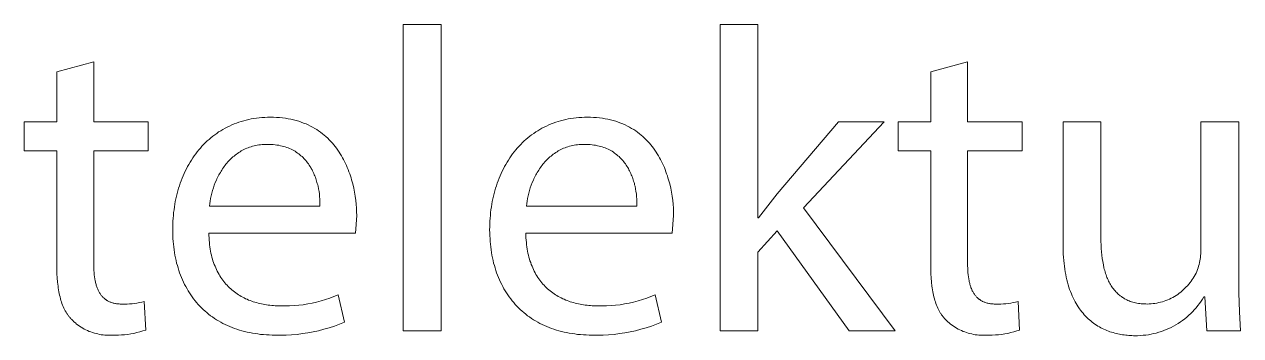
# Model space of a CAD drawing. Header units: millimetres. Extents: x -987 to 2591, y -102 to 2398.
# Drawn here: x 2172 to 2273.1, y -42.3 to -16.4 of the extents above; entities that cross this region are included whole.
import ezdxf

# ---------------------------------------------------------------- set-up
doc = ezdxf.new("R2010")
doc.units = ezdxf.units.MM
doc.header["$MEASUREMENT"] = 0
doc.layers.add('Domyślny', color=7, linetype='Continuous', true_color=0x000000)

msp = doc.modelspace()

# ---------------------------------------------------------------- linework, layer by layer
at = {"layer": 'Domyślny', "color": 18, "lineweight": 15, "true_color": 0x000000}
for p, q in [((2203.48, -16.42), (2206.64, -16.42)), ((2203.48, -41.86), (2203.48, -16.42)), ((2206.64, -16.42), (2206.64, -41.86)), ((2229.82, -41.86), (2229.82, -16.42)), ((2229.82, -16.42), (2232.94, -16.42)), ((2232.94, -16.42), (2232.94, -32.48)), ((2174.68, -20.37), (2177.76, -19.54)), ((2177.76, -19.54), (2177.76, -24.52)), ((2247.31, -20.37), (2250.38, -19.54)), ((2250.38, -19.54), (2250.38, -24.52)), ((2174.68, -24.52), (2174.68, -20.37)), ((2247.31, -24.52), (2247.31, -20.37)), ((2190.85, -24.27), (2191.07, -24.24)), ((2191.07, -24.24), (2191.29, -24.2)), ((2191.29, -24.2), (2191.51, -24.18)), ((2191.51, -24.18), (2191.74, -24.16)), ((2191.74, -24.16), (2191.97, -24.14)), ((2191.97, -24.14), (2192.2, -24.13)), ((2192.2, -24.13), (2192.44, -24.13)), ((2192.44, -24.13), (2192.7, -24.13)), ((2192.7, -24.13), (2192.96, -24.14)), ((2192.96, -24.14), (2193.21, -24.16)), ((2193.21, -24.16), (2193.45, -24.19)), ((2193.45, -24.19), (2193.69, -24.22)), ((2193.69, -24.22), (2193.92, -24.26)), ((2193.92, -24.26), (2194.15, -24.3)), ((2217.19, -24.27), (2217.41, -24.24)), ((2217.41, -24.24), (2217.63, -24.2)), ((2217.63, -24.2), (2217.85, -24.18)), ((2217.85, -24.18), (2218.08, -24.16)), ((2218.08, -24.16), (2218.31, -24.14)), ((2218.31, -24.14), (2218.54, -24.13)), ((2218.54, -24.13), (2218.78, -24.13)), ((2218.78, -24.13), (2219.04, -24.13)), ((2219.04, -24.13), (2219.3, -24.14)), ((2219.3, -24.14), (2219.55, -24.16)), ((2219.55, -24.16), (2219.79, -24.19)), ((2219.79, -24.19), (2220.03, -24.22)), ((2220.03, -24.22), (2220.26, -24.26)), ((2220.26, -24.26), (2220.49, -24.3)), ((2171.99, -26.92), (2171.99, -24.52)), ((2171.99, -24.52), (2174.68, -24.52)), ((2177.76, -24.52), (2182.27, -24.52)), ((2182.27, -24.52), (2182.27, -26.92)), ((2188.14, -25.35), (2188.32, -25.25)), ((2188.32, -25.25), (2188.49, -25.14)), ((2188.49, -25.14), (2188.67, -25.04)), ((2188.67, -25.04), (2188.85, -24.95)), ((2188.85, -24.95), (2189.04, -24.86)), ((2189.04, -24.86), (2189.23, -24.77)), ((2189.23, -24.77), (2189.42, -24.69)), ((2189.42, -24.69), (2189.61, -24.61)), ((2189.61, -24.61), (2189.81, -24.54)), ((2189.81, -24.54), (2190.01, -24.48)), ((2190.01, -24.48), (2190.22, -24.42)), ((2190.22, -24.42), (2190.43, -24.37)), ((2190.43, -24.37), (2190.64, -24.32)), ((2190.64, -24.32), (2190.85, -24.27)), ((2194.15, -24.3), (2194.37, -24.35)), ((2194.37, -24.35), (2194.59, -24.41)), ((2194.59, -24.41), (2194.8, -24.47)), ((2194.8, -24.47), (2195, -24.54)), ((2195, -24.54), (2195.2, -24.61)), ((2195.2, -24.61), (2195.4, -24.69)), ((2195.4, -24.69), (2195.59, -24.77)), ((2195.59, -24.77), (2195.77, -24.86)), ((2195.77, -24.86), (2195.95, -24.96)), ((2195.95, -24.96), (2196.12, -25.06)), ((2196.12, -25.06), (2196.29, -25.16)), ((2196.29, -25.16), (2196.45, -25.27)), ((2196.45, -25.27), (2196.61, -25.38)), ((2214.49, -25.35), (2214.66, -25.25)), ((2214.66, -25.25), (2214.83, -25.14)), ((2214.83, -25.14), (2215.01, -25.04)), ((2215.01, -25.04), (2215.19, -24.95)), ((2215.19, -24.95), (2215.38, -24.86)), ((2215.38, -24.86), (2215.57, -24.77)), ((2215.57, -24.77), (2215.76, -24.69)), ((2215.76, -24.69), (2215.95, -24.61)), ((2215.95, -24.61), (2216.15, -24.54)), ((2216.15, -24.54), (2216.35, -24.48)), ((2216.35, -24.48), (2216.56, -24.42)), ((2216.56, -24.42), (2216.77, -24.37)), ((2216.77, -24.37), (2216.98, -24.32)), ((2216.98, -24.32), (2217.19, -24.27)), ((2220.49, -24.3), (2220.71, -24.35)), ((2220.71, -24.35), (2220.93, -24.41)), ((2220.93, -24.41), (2221.14, -24.47)), ((2221.14, -24.47), (2221.35, -24.54)), ((2221.35, -24.54), (2221.55, -24.61)), ((2221.55, -24.61), (2221.74, -24.69)), ((2221.74, -24.69), (2221.93, -24.77)), ((2221.93, -24.77), (2222.11, -24.86)), ((2222.11, -24.86), (2222.29, -24.96)), ((2222.29, -24.96), (2222.46, -25.06)), ((2222.46, -25.06), (2222.63, -25.16)), ((2222.63, -25.16), (2222.8, -25.27)), ((2222.8, -25.27), (2222.95, -25.38)), ((2234.56, -30.5), (2239.64, -24.52)), ((2243.44, -24.52), (2236.74, -31.65)), ((2239.64, -24.52), (2243.44, -24.52)), ((2244.61, -26.92), (2244.61, -24.52)), ((2244.61, -24.52), (2247.31, -24.52)), ((2250.38, -24.52), (2254.9, -24.52)), ((2254.9, -24.52), (2254.9, -26.92)), ((2258.31, -34.67), (2258.31, -24.52)), ((2258.31, -24.52), (2261.45, -24.52)), ((2261.45, -24.52), (2261.45, -34.12)), ((2269.76, -35.16), (2269.76, -24.52)), ((2269.76, -24.52), (2272.93, -24.52)), ((2272.93, -24.52), (2272.93, -37.13)), ((2186.89, -26.39), (2187.04, -26.24)), ((2187.04, -26.24), (2187.19, -26.1)), ((2187.19, -26.1), (2187.34, -25.97)), ((2187.34, -25.97), (2187.49, -25.84)), ((2187.49, -25.84), (2187.65, -25.71)), ((2187.65, -25.71), (2187.81, -25.59)), ((2187.81, -25.59), (2187.98, -25.47)), ((2187.98, -25.47), (2188.14, -25.35)), ((2196.61, -25.38), (2196.77, -25.5)), ((2196.77, -25.5), (2196.91, -25.62)), ((2196.91, -25.62), (2197.06, -25.74)), ((2197.06, -25.74), (2197.2, -25.87)), ((2197.2, -25.87), (2197.33, -26.01)), ((2197.33, -26.01), (2197.46, -26.14)), ((2197.46, -26.14), (2197.59, -26.28)), ((2197.59, -26.28), (2197.71, -26.42)), ((2213.24, -26.39), (2213.38, -26.24)), ((2213.38, -26.24), (2213.53, -26.1)), ((2213.53, -26.1), (2213.68, -25.97)), ((2213.68, -25.97), (2213.83, -25.84)), ((2213.83, -25.84), (2213.99, -25.71)), ((2213.99, -25.71), (2214.15, -25.59)), ((2214.15, -25.59), (2214.32, -25.47)), ((2214.32, -25.47), (2214.49, -25.35)), ((2222.95, -25.38), (2223.11, -25.5)), ((2223.11, -25.5), (2223.26, -25.62)), ((2223.26, -25.62), (2223.4, -25.74)), ((2223.4, -25.74), (2223.54, -25.87)), ((2223.54, -25.87), (2223.67, -26.01)), ((2223.67, -26.01), (2223.8, -26.14)), ((2223.8, -26.14), (2223.93, -26.28)), ((2223.93, -26.28), (2224.05, -26.42)), ((2174.68, -26.92), (2171.99, -26.92)), ((2174.68, -36.38), (2174.68, -26.92)), ((2182.27, -26.92), (2177.76, -26.92)), ((2177.76, -26.92), (2177.76, -36.27)), ((2186.11, -27.33), (2186.23, -27.17)), ((2186.23, -27.17), (2186.36, -27)), ((2186.36, -27), (2186.49, -26.84)), ((2186.49, -26.84), (2186.62, -26.69)), ((2186.62, -26.69), (2186.75, -26.54)), ((2186.75, -26.54), (2186.89, -26.39)), ((2189.52, -27.27), (2189.42, -27.35)), ((2189.61, -27.2), (2189.52, -27.27)), ((2189.71, -27.13), (2189.61, -27.2)), ((2189.81, -27.06), (2189.71, -27.13)), ((2189.92, -26.99), (2189.81, -27.06)), ((2190.02, -26.93), (2189.92, -26.99)), ((2190.13, -26.87), (2190.02, -26.93)), ((2190.24, -26.82), (2190.13, -26.87)), ((2190.35, -26.76), (2190.24, -26.82)), ((2190.47, -26.71), (2190.35, -26.76)), ((2190.59, -26.67), (2190.47, -26.71)), ((2190.71, -26.62), (2190.59, -26.67)), ((2190.83, -26.58), (2190.71, -26.62)), ((2190.96, -26.54), (2190.83, -26.58)), ((2191.08, -26.51), (2190.96, -26.54)), ((2191.21, -26.48), (2191.08, -26.51)), ((2191.35, -26.46), (2191.21, -26.48)), ((2191.48, -26.43), (2191.35, -26.46)), ((2191.62, -26.41), (2191.48, -26.43)), ((2191.76, -26.4), (2191.62, -26.41)), ((2191.9, -26.39), (2191.76, -26.4)), ((2192.05, -26.38), (2191.9, -26.39)), ((2192.2, -26.38), (2192.05, -26.38)), ((2192.36, -26.38), (2192.2, -26.38)), ((2192.52, -26.39), (2192.36, -26.38)), ((2192.68, -26.4), (2192.52, -26.39)), ((2192.83, -26.42), (2192.68, -26.4)), ((2192.98, -26.44), (2192.83, -26.42)), ((2193.13, -26.46), (2192.98, -26.44)), ((2193.27, -26.49), (2193.13, -26.46)), ((2193.41, -26.52), (2193.27, -26.49)), ((2193.54, -26.55), (2193.41, -26.52)), ((2193.67, -26.59), (2193.54, -26.55)), ((2193.8, -26.64), (2193.67, -26.59)), ((2193.92, -26.68), (2193.8, -26.64)), ((2194.04, -26.73), (2193.92, -26.68)), ((2194.16, -26.78), (2194.04, -26.73)), ((2194.27, -26.84), (2194.16, -26.78)), ((2194.38, -26.9), (2194.27, -26.84)), ((2194.49, -26.96), (2194.38, -26.9)), ((2194.59, -27.03), (2194.49, -26.96)), ((2194.69, -27.1), (2194.59, -27.03)), ((2194.79, -27.17), (2194.69, -27.1)), ((2194.89, -27.24), (2194.79, -27.17)), ((2194.98, -27.32), (2194.89, -27.24)), ((2197.71, -26.42), (2197.83, -26.57)), ((2197.83, -26.57), (2197.94, -26.71)), ((2197.94, -26.71), (2198.05, -26.86)), ((2198.05, -26.86), (2198.15, -27.02)), ((2198.15, -27.02), (2198.25, -27.17)), ((2198.25, -27.17), (2198.34, -27.33)), ((2212.45, -27.33), (2212.57, -27.17)), ((2212.57, -27.17), (2212.7, -27)), ((2212.7, -27), (2212.83, -26.84)), ((2212.83, -26.84), (2212.96, -26.69)), ((2212.96, -26.69), (2213.1, -26.54)), ((2213.1, -26.54), (2213.24, -26.39)), ((2215.86, -27.27), (2215.76, -27.35)), ((2215.95, -27.2), (2215.86, -27.27)), ((2216.05, -27.13), (2215.95, -27.2)), ((2216.15, -27.06), (2216.05, -27.13)), ((2216.26, -26.99), (2216.15, -27.06)), ((2216.36, -26.93), (2216.26, -26.99)), ((2216.47, -26.87), (2216.36, -26.93)), ((2216.58, -26.82), (2216.47, -26.87)), ((2216.7, -26.76), (2216.58, -26.82)), ((2216.81, -26.71), (2216.7, -26.76)), ((2216.93, -26.67), (2216.81, -26.71)), ((2217.05, -26.62), (2216.93, -26.67)), ((2217.17, -26.58), (2217.05, -26.62)), ((2217.3, -26.54), (2217.17, -26.58)), ((2217.43, -26.51), (2217.3, -26.54)), ((2217.56, -26.48), (2217.43, -26.51)), ((2217.69, -26.46), (2217.56, -26.48)), ((2217.82, -26.43), (2217.69, -26.46)), ((2217.96, -26.41), (2217.82, -26.43)), ((2218.1, -26.4), (2217.96, -26.41)), ((2218.25, -26.39), (2218.1, -26.4)), ((2218.39, -26.38), (2218.25, -26.39)), ((2218.54, -26.38), (2218.39, -26.38)), ((2218.7, -26.38), (2218.54, -26.38)), ((2218.86, -26.39), (2218.7, -26.38)), ((2219.02, -26.4), (2218.86, -26.39)), ((2219.17, -26.42), (2219.02, -26.4)), ((2219.32, -26.44), (2219.17, -26.42)), ((2219.47, -26.46), (2219.32, -26.44)), ((2219.61, -26.49), (2219.47, -26.46)), ((2219.75, -26.52), (2219.61, -26.49)), ((2219.88, -26.55), (2219.75, -26.52)), ((2220.01, -26.59), (2219.88, -26.55)), ((2220.14, -26.64), (2220.01, -26.59)), ((2220.26, -26.68), (2220.14, -26.64)), ((2220.38, -26.73), (2220.26, -26.68)), ((2220.5, -26.78), (2220.38, -26.73)), ((2220.61, -26.84), (2220.5, -26.78)), ((2220.73, -26.9), (2220.61, -26.84)), ((2220.83, -26.96), (2220.73, -26.9)), ((2220.94, -27.03), (2220.83, -26.96)), ((2221.04, -27.1), (2220.94, -27.03)), ((2221.13, -27.17), (2221.04, -27.1)), ((2221.23, -27.24), (2221.13, -27.17)), ((2221.32, -27.32), (2221.23, -27.24)), ((2224.05, -26.42), (2224.17, -26.57)), ((2224.17, -26.57), (2224.28, -26.71)), ((2224.28, -26.71), (2224.39, -26.86)), ((2224.39, -26.86), (2224.49, -27.02)), ((2224.49, -27.02), (2224.59, -27.17)), ((2224.59, -27.17), (2224.69, -27.33)), ((2247.31, -26.92), (2244.61, -26.92)), ((2247.31, -36.38), (2247.31, -26.92)), ((2254.9, -26.92), (2250.38, -26.92)), ((2250.38, -26.92), (2250.38, -36.27)), ((2185.46, -28.41), (2185.56, -28.22)), ((2185.56, -28.22), (2185.66, -28.04)), ((2185.66, -28.04), (2185.77, -27.86)), ((2185.77, -27.86), (2185.88, -27.68)), ((2185.88, -27.68), (2185.99, -27.51)), ((2185.99, -27.51), (2186.11, -27.33)), ((2188.61, -28.22), (2188.54, -28.31)), ((2188.68, -28.12), (2188.61, -28.22)), ((2188.75, -28.03), (2188.68, -28.12)), ((2188.83, -27.94), (2188.75, -28.03)), ((2188.91, -27.84), (2188.83, -27.94)), ((2188.99, -27.76), (2188.91, -27.84)), ((2189.07, -27.67), (2188.99, -27.76)), ((2189.15, -27.59), (2189.07, -27.67)), ((2189.24, -27.5), (2189.15, -27.59)), ((2189.33, -27.42), (2189.24, -27.5)), ((2189.42, -27.35), (2189.33, -27.42)), ((2195.07, -27.39), (2194.98, -27.32)), ((2195.15, -27.47), (2195.07, -27.39)), ((2195.23, -27.56), (2195.15, -27.47)), ((2195.31, -27.64), (2195.23, -27.56)), ((2195.39, -27.73), (2195.31, -27.64)), ((2195.46, -27.82), (2195.39, -27.73)), ((2195.53, -27.91), (2195.46, -27.82)), ((2195.6, -28), (2195.53, -27.91)), ((2195.67, -28.1), (2195.6, -28)), ((2195.73, -28.19), (2195.67, -28.1)), ((2195.79, -28.29), (2195.73, -28.19)), ((2195.84, -28.39), (2195.79, -28.29)), ((2198.34, -27.33), (2198.44, -27.49)), ((2198.44, -27.49), (2198.52, -27.65)), ((2198.52, -27.65), (2198.61, -27.81)), ((2198.61, -27.81), (2198.69, -27.98)), ((2198.69, -27.98), (2198.76, -28.14)), ((2198.76, -28.14), (2198.83, -28.31)), ((2211.8, -28.41), (2211.9, -28.22)), ((2211.9, -28.22), (2212, -28.04)), ((2212, -28.04), (2212.11, -27.86)), ((2212.11, -27.86), (2212.22, -27.68)), ((2212.22, -27.68), (2212.33, -27.51)), ((2212.33, -27.51), (2212.45, -27.33)), ((2214.95, -28.22), (2214.88, -28.31)), ((2215.02, -28.12), (2214.95, -28.22)), ((2215.09, -28.03), (2215.02, -28.12)), ((2215.17, -27.94), (2215.09, -28.03)), ((2215.25, -27.84), (2215.17, -27.94)), ((2215.33, -27.76), (2215.25, -27.84)), ((2215.41, -27.67), (2215.33, -27.76)), ((2215.5, -27.59), (2215.41, -27.67)), ((2215.58, -27.5), (2215.5, -27.59)), ((2215.67, -27.42), (2215.58, -27.5)), ((2215.76, -27.35), (2215.67, -27.42)), ((2221.41, -27.39), (2221.32, -27.32)), ((2221.49, -27.47), (2221.41, -27.39)), ((2221.57, -27.56), (2221.49, -27.47)), ((2221.65, -27.64), (2221.57, -27.56)), ((2221.73, -27.73), (2221.65, -27.64)), ((2221.8, -27.82), (2221.73, -27.73)), ((2221.87, -27.91), (2221.8, -27.82)), ((2221.94, -28), (2221.87, -27.91)), ((2222.01, -28.1), (2221.94, -28)), ((2222.07, -28.19), (2222.01, -28.1)), ((2222.13, -28.29), (2222.07, -28.19)), ((2222.19, -28.39), (2222.13, -28.29)), ((2224.69, -27.33), (2224.78, -27.49)), ((2224.78, -27.49), (2224.86, -27.65)), ((2224.86, -27.65), (2224.95, -27.81)), ((2224.95, -27.81), (2225.03, -27.98)), ((2225.03, -27.98), (2225.1, -28.14)), ((2225.1, -28.14), (2225.18, -28.31)), ((2185.03, -29.4), (2185.1, -29.2)), ((2185.1, -29.2), (2185.19, -29)), ((2185.19, -29), (2185.27, -28.8)), ((2185.27, -28.8), (2185.37, -28.6)), ((2185.37, -28.6), (2185.46, -28.41)), ((2188, -29.24), (2187.95, -29.34)), ((2188.05, -29.13), (2188, -29.24)), ((2188.11, -29.02), (2188.05, -29.13)), ((2188.16, -28.92), (2188.11, -29.02)), ((2188.22, -28.82), (2188.16, -28.92)), ((2188.28, -28.71), (2188.22, -28.82)), ((2188.34, -28.61), (2188.28, -28.71)), ((2188.4, -28.51), (2188.34, -28.61)), ((2188.47, -28.41), (2188.4, -28.51)), ((2188.54, -28.31), (2188.47, -28.41)), ((2195.9, -28.49), (2195.84, -28.39)), ((2195.95, -28.59), (2195.9, -28.49)), ((2196, -28.69), (2195.95, -28.59)), ((2196.05, -28.79), (2196, -28.69)), ((2196.09, -28.9), (2196.05, -28.79)), ((2196.14, -29), (2196.09, -28.9)), ((2196.18, -29.11), (2196.14, -29)), ((2196.21, -29.22), (2196.18, -29.11)), ((2196.25, -29.32), (2196.21, -29.22)), ((2198.83, -28.31), (2198.9, -28.48)), ((2198.9, -28.48), (2198.97, -28.65)), ((2198.97, -28.65), (2199.03, -28.82)), ((2199.03, -28.82), (2199.09, -28.99)), ((2199.09, -28.99), (2199.14, -29.16)), ((2199.14, -29.16), (2199.19, -29.33)), ((2211.37, -29.4), (2211.45, -29.2)), ((2211.45, -29.2), (2211.53, -29)), ((2211.53, -29), (2211.62, -28.8)), ((2211.62, -28.8), (2211.71, -28.6)), ((2211.71, -28.6), (2211.8, -28.41)), ((2214.34, -29.24), (2214.3, -29.34)), ((2214.4, -29.13), (2214.34, -29.24)), ((2214.45, -29.02), (2214.4, -29.13)), ((2214.5, -28.92), (2214.45, -29.02)), ((2214.56, -28.82), (2214.5, -28.92)), ((2214.62, -28.71), (2214.56, -28.82)), ((2214.68, -28.61), (2214.62, -28.71)), ((2214.74, -28.51), (2214.68, -28.61)), ((2214.81, -28.41), (2214.74, -28.51)), ((2214.88, -28.31), (2214.81, -28.41)), ((2222.24, -28.49), (2222.19, -28.39)), ((2222.29, -28.59), (2222.24, -28.49)), ((2222.34, -28.69), (2222.29, -28.59)), ((2222.39, -28.79), (2222.34, -28.69)), ((2222.43, -28.9), (2222.39, -28.79)), ((2222.48, -29), (2222.43, -28.9)), ((2222.52, -29.11), (2222.48, -29)), ((2222.56, -29.22), (2222.52, -29.11)), ((2222.59, -29.32), (2222.56, -29.22)), ((2225.18, -28.31), (2225.24, -28.48)), ((2225.24, -28.48), (2225.31, -28.65)), ((2225.31, -28.65), (2225.37, -28.82)), ((2225.37, -28.82), (2225.43, -28.99)), ((2225.43, -28.99), (2225.48, -29.16)), ((2225.48, -29.16), (2225.53, -29.33)), ((2184.69, -30.46), (2184.75, -30.24)), ((2184.75, -30.24), (2184.81, -30.03)), ((2184.81, -30.03), (2184.88, -29.81)), ((2184.88, -29.81), (2184.95, -29.6)), ((2184.95, -29.6), (2185.03, -29.4)), ((2187.63, -30.22), (2187.57, -30.44)), ((2187.7, -30), (2187.63, -30.22)), ((2187.78, -29.78), (2187.7, -30)), ((2187.86, -29.56), (2187.78, -29.78)), ((2187.95, -29.34), (2187.86, -29.56)), ((2196.28, -29.43), (2196.25, -29.32)), ((2196.31, -29.54), (2196.28, -29.43)), ((2196.34, -29.64), (2196.31, -29.54)), ((2196.37, -29.75), (2196.34, -29.64)), ((2196.4, -29.86), (2196.37, -29.75)), ((2196.44, -30.07), (2196.4, -29.86)), ((2196.48, -30.29), (2196.44, -30.07)), ((2196.51, -30.5), (2196.48, -30.29)), ((2199.19, -29.33), (2199.24, -29.5)), ((2199.24, -29.5), (2199.29, -29.67)), ((2199.29, -29.67), (2199.37, -30.02)), ((2199.37, -30.02), (2199.43, -30.36)), ((2211.03, -30.46), (2211.09, -30.24)), ((2211.09, -30.24), (2211.16, -30.03)), ((2211.16, -30.03), (2211.22, -29.81)), ((2211.22, -29.81), (2211.29, -29.6)), ((2211.29, -29.6), (2211.37, -29.4)), ((2213.97, -30.22), (2213.91, -30.44)), ((2214.04, -30), (2213.97, -30.22)), ((2214.12, -29.78), (2214.04, -30)), ((2214.2, -29.56), (2214.12, -29.78)), ((2214.3, -29.34), (2214.2, -29.56)), ((2222.62, -29.43), (2222.59, -29.32)), ((2222.66, -29.54), (2222.62, -29.43)), ((2222.69, -29.64), (2222.66, -29.54)), ((2222.71, -29.75), (2222.69, -29.64)), ((2222.74, -29.86), (2222.71, -29.75)), ((2222.78, -30.07), (2222.74, -29.86)), ((2222.82, -30.29), (2222.78, -30.07)), ((2222.85, -30.5), (2222.82, -30.29)), ((2225.53, -29.33), (2225.58, -29.5)), ((2225.58, -29.5), (2225.63, -29.67)), ((2225.63, -29.67), (2225.71, -30.02)), ((2225.71, -30.02), (2225.77, -30.36)), ((2184.5, -31.35), (2184.54, -31.12)), ((2184.54, -31.12), (2184.59, -30.9)), ((2184.59, -30.9), (2184.64, -30.68)), ((2184.64, -30.68), (2184.69, -30.46)), ((2187.4, -31.3), (2187.37, -31.5)), ((2187.43, -31.09), (2187.4, -31.3)), ((2187.47, -30.87), (2187.43, -31.09)), ((2187.52, -30.65), (2187.47, -30.87)), ((2187.57, -30.44), (2187.52, -30.65)), ((2196.53, -30.71), (2196.51, -30.5)), ((2196.55, -30.92), (2196.53, -30.71)), ((2196.56, -31.12), (2196.55, -30.92)), ((2196.56, -31.31), (2196.56, -31.12)), ((2196.56, -31.5), (2196.56, -31.31)), ((2199.43, -30.36), (2199.49, -30.69)), ((2199.49, -30.69), (2199.53, -31.03)), ((2199.53, -31.03), (2199.57, -31.35)), ((2210.84, -31.35), (2210.88, -31.12)), ((2210.88, -31.12), (2210.93, -30.9)), ((2210.93, -30.9), (2210.98, -30.68)), ((2210.98, -30.68), (2211.03, -30.46)), ((2213.74, -31.3), (2213.71, -31.5)), ((2213.77, -31.09), (2213.74, -31.3)), ((2213.81, -30.87), (2213.77, -31.09)), ((2213.86, -30.65), (2213.81, -30.87)), ((2213.91, -30.44), (2213.86, -30.65)), ((2222.87, -30.71), (2222.85, -30.5)), ((2222.89, -30.92), (2222.87, -30.71)), ((2222.9, -31.12), (2222.89, -30.92)), ((2222.9, -31.31), (2222.9, -31.12)), ((2222.9, -31.5), (2222.9, -31.31)), ((2225.77, -30.36), (2225.83, -30.69)), ((2225.83, -30.69), (2225.87, -31.03)), ((2225.87, -31.03), (2225.91, -31.35)), ((2233.01, -32.48), (2234.56, -30.5)), ((2184.36, -32.51), (2184.38, -32.28)), ((2184.38, -32.28), (2184.4, -32.04)), ((2184.4, -32.04), (2184.43, -31.81)), ((2184.43, -31.81), (2184.46, -31.58)), ((2184.46, -31.58), (2184.5, -31.35)), ((2187.37, -31.5), (2196.56, -31.5)), ((2199.61, -32.29), (2199.5, -33.76)), ((2199.57, -31.35), (2199.59, -31.67)), ((2199.59, -31.67), (2199.6, -31.99)), ((2199.6, -31.99), (2199.61, -32.29)), ((2210.7, -32.51), (2210.72, -32.28)), ((2210.72, -32.28), (2210.74, -32.04)), ((2210.74, -32.04), (2210.77, -31.81)), ((2210.77, -31.81), (2210.81, -31.58)), ((2210.81, -31.58), (2210.84, -31.35)), ((2213.71, -31.5), (2222.9, -31.5)), ((2225.95, -32.29), (2225.84, -33.76)), ((2225.91, -31.35), (2225.93, -31.67)), ((2225.93, -31.67), (2225.95, -31.99)), ((2225.95, -31.99), (2225.95, -32.29)), ((2236.74, -31.65), (2244.37, -41.86)), ((2184.32, -33.48), (2184.33, -33.24)), ((2184.33, -32.99), (2184.34, -32.75)), ((2184.33, -33.24), (2184.33, -32.99)), ((2184.34, -32.75), (2184.36, -32.51)), ((2210.66, -33.48), (2210.67, -33.24)), ((2210.67, -32.99), (2210.68, -32.75)), ((2210.67, -33.24), (2210.67, -32.99)), ((2210.68, -32.75), (2210.7, -32.51)), ((2232.94, -32.48), (2233.01, -32.48)), ((2184.33, -33.73), (2184.32, -33.48)), ((2184.33, -33.97), (2184.33, -33.73)), ((2184.34, -34.2), (2184.33, -33.97)), ((2184.36, -34.44), (2184.34, -34.2)), ((2187.33, -33.76), (2187.33, -33.95)), ((2199.5, -33.76), (2187.33, -33.76)), ((2187.33, -33.95), (2187.34, -34.15)), ((2187.34, -34.15), (2187.35, -34.34)), ((2187.35, -34.34), (2187.37, -34.53)), ((2210.67, -33.73), (2210.66, -33.48)), ((2210.67, -33.97), (2210.67, -33.73)), ((2210.69, -34.2), (2210.67, -33.97)), ((2210.7, -34.44), (2210.69, -34.2)), ((2213.67, -33.76), (2213.67, -33.95)), ((2225.84, -33.76), (2213.67, -33.76)), ((2213.67, -33.95), (2213.68, -34.15)), ((2213.68, -34.15), (2213.69, -34.34)), ((2213.69, -34.34), (2213.71, -34.53)), ((2234.56, -33.55), (2232.94, -35.34)), ((2240.54, -41.86), (2234.56, -33.55)), ((2261.45, -34.12), (2261.46, -34.43)), ((2184.38, -34.67), (2184.36, -34.44)), ((2184.41, -34.9), (2184.38, -34.67)), ((2184.44, -35.13), (2184.41, -34.9)), ((2184.47, -35.36), (2184.44, -35.13)), ((2184.51, -35.58), (2184.47, -35.36)), ((2187.37, -34.53), (2187.39, -34.71)), ((2187.39, -34.71), (2187.41, -34.89)), ((2187.41, -34.89), (2187.44, -35.07)), ((2187.44, -35.07), (2187.47, -35.24)), ((2187.47, -35.24), (2187.5, -35.41)), ((2210.72, -34.67), (2210.7, -34.44)), ((2210.75, -34.9), (2210.72, -34.67)), ((2210.78, -35.13), (2210.75, -34.9)), ((2210.81, -35.36), (2210.78, -35.13)), ((2210.85, -35.58), (2210.81, -35.36)), ((2213.71, -34.53), (2213.73, -34.71)), ((2213.73, -34.71), (2213.75, -34.89)), ((2213.75, -34.89), (2213.78, -35.07)), ((2213.78, -35.07), (2213.81, -35.24)), ((2213.81, -35.24), (2213.84, -35.41)), ((2232.94, -35.34), (2232.94, -41.86)), ((2258.32, -35.22), (2258.31, -34.67)), ((2258.33, -35.49), (2258.32, -35.22)), ((2261.46, -34.43), (2261.47, -34.72)), ((2261.47, -34.72), (2261.48, -35.02)), ((2261.48, -35.02), (2261.5, -35.3)), ((2261.5, -35.3), (2261.53, -35.58)), ((2269.75, -35.46), (2269.76, -35.31)), ((2269.76, -35.31), (2269.76, -35.16)), ((2174.69, -36.75), (2174.68, -36.38)), ((2177.76, -36.27), (2177.76, -36.47)), ((2184.55, -35.8), (2184.51, -35.58)), ((2184.6, -36.01), (2184.55, -35.8)), ((2184.65, -36.23), (2184.6, -36.01)), ((2184.71, -36.44), (2184.65, -36.23)), ((2187.5, -35.41), (2187.54, -35.57)), ((2187.54, -35.57), (2187.58, -35.74)), ((2187.58, -35.74), (2187.63, -35.9)), ((2187.63, -35.9), (2187.67, -36.05)), ((2187.67, -36.05), (2187.72, -36.2)), ((2187.72, -36.2), (2187.78, -36.35)), ((2187.78, -36.35), (2187.84, -36.5)), ((2210.89, -35.8), (2210.85, -35.58)), ((2210.94, -36.01), (2210.89, -35.8)), ((2210.99, -36.23), (2210.94, -36.01)), ((2211.05, -36.44), (2210.99, -36.23)), ((2213.84, -35.41), (2213.88, -35.57)), ((2213.88, -35.57), (2213.92, -35.74)), ((2213.92, -35.74), (2213.97, -35.9)), ((2213.97, -35.9), (2214.01, -36.05)), ((2214.01, -36.05), (2214.07, -36.2)), ((2214.07, -36.2), (2214.12, -36.35)), ((2214.12, -36.35), (2214.18, -36.5)), ((2247.31, -36.75), (2247.31, -36.38)), ((2250.38, -36.27), (2250.38, -36.47)), ((2258.35, -35.75), (2258.33, -35.49)), ((2258.37, -36.01), (2258.35, -35.75)), ((2258.39, -36.26), (2258.37, -36.01)), ((2258.42, -36.5), (2258.39, -36.26)), ((2261.53, -35.58), (2261.57, -35.85)), ((2261.57, -35.85), (2261.61, -36.11)), ((2261.61, -36.11), (2261.66, -36.37)), ((2261.66, -36.37), (2261.71, -36.62)), ((2269.58, -36.49), (2269.62, -36.35)), ((2269.62, -36.35), (2269.65, -36.2)), ((2269.65, -36.2), (2269.68, -36.05)), ((2269.68, -36.05), (2269.71, -35.91)), ((2269.71, -35.91), (2269.73, -35.76)), ((2269.73, -35.76), (2269.74, -35.61)), ((2269.74, -35.61), (2269.75, -35.46)), ((2174.7, -37.12), (2174.69, -36.75)), ((2174.72, -37.47), (2174.7, -37.12)), ((2177.76, -36.47), (2177.76, -36.66)), ((2177.76, -36.66), (2177.77, -36.85)), ((2177.77, -36.85), (2177.79, -37.03)), ((2177.79, -37.03), (2177.8, -37.21)), ((2177.8, -37.21), (2177.83, -37.38)), ((2177.83, -37.38), (2177.85, -37.54)), ((2184.77, -36.64), (2184.71, -36.44)), ((2184.83, -36.85), (2184.77, -36.64)), ((2184.9, -37.05), (2184.83, -36.85)), ((2184.98, -37.25), (2184.9, -37.05)), ((2185.06, -37.44), (2184.98, -37.25)), ((2187.84, -36.5), (2187.9, -36.64)), ((2187.9, -36.64), (2187.96, -36.78)), ((2187.96, -36.78), (2188.03, -36.91)), ((2188.03, -36.91), (2188.1, -37.04)), ((2188.1, -37.04), (2188.17, -37.17)), ((2188.17, -37.17), (2188.24, -37.3)), ((2188.24, -37.3), (2188.32, -37.42)), ((2211.11, -36.64), (2211.05, -36.44)), ((2211.18, -36.85), (2211.11, -36.64)), ((2211.24, -37.05), (2211.18, -36.85)), ((2211.32, -37.25), (2211.24, -37.05)), ((2211.4, -37.44), (2211.32, -37.25)), ((2214.18, -36.5), (2214.24, -36.64)), ((2214.24, -36.64), (2214.3, -36.78)), ((2214.3, -36.78), (2214.37, -36.91)), ((2214.37, -36.91), (2214.44, -37.04)), ((2214.44, -37.04), (2214.51, -37.17)), ((2214.51, -37.17), (2214.58, -37.3)), ((2214.58, -37.3), (2214.66, -37.42)), ((2247.32, -37.12), (2247.31, -36.75)), ((2247.34, -37.47), (2247.32, -37.12)), ((2250.38, -36.47), (2250.39, -36.66)), ((2250.39, -36.66), (2250.4, -36.85)), ((2250.4, -36.85), (2250.41, -37.03)), ((2250.41, -37.03), (2250.43, -37.21)), ((2250.43, -37.21), (2250.45, -37.38)), ((2250.45, -37.38), (2250.47, -37.54)), ((2258.46, -36.74), (2258.42, -36.5)), ((2258.49, -36.97), (2258.46, -36.74)), ((2258.53, -37.19), (2258.49, -36.97)), ((2258.58, -37.41), (2258.53, -37.19)), ((2261.71, -36.62), (2261.74, -36.74)), ((2261.74, -36.74), (2261.77, -36.86)), ((2261.77, -36.86), (2261.81, -36.97)), ((2261.81, -36.97), (2261.85, -37.09)), ((2261.85, -37.09), (2261.88, -37.2)), ((2261.88, -37.2), (2261.92, -37.31)), ((2261.92, -37.31), (2261.96, -37.42)), ((2269.13, -37.48), (2269.21, -37.34)), ((2269.21, -37.34), (2269.29, -37.2)), ((2269.29, -37.2), (2269.36, -37.06)), ((2269.36, -37.06), (2269.42, -36.92)), ((2269.42, -36.92), (2269.48, -36.78)), ((2269.48, -36.78), (2269.53, -36.63)), ((2269.53, -36.63), (2269.58, -36.49)), ((2272.93, -37.13), (2272.93, -38.71)), ((2174.75, -37.81), (2174.72, -37.47)), ((2174.79, -38.14), (2174.75, -37.81)), ((2174.81, -38.3), (2174.79, -38.14)), ((2174.83, -38.46), (2174.81, -38.3)), ((2177.85, -37.54), (2177.88, -37.7)), ((2177.88, -37.7), (2177.9, -37.78)), ((2177.9, -37.78), (2177.91, -37.86)), ((2177.91, -37.86), (2177.93, -37.93)), ((2177.93, -37.93), (2177.95, -38)), ((2177.95, -38), (2177.97, -38.07)), ((2177.97, -38.07), (2177.99, -38.14)), ((2177.99, -38.14), (2178.02, -38.21)), ((2178.02, -38.21), (2178.04, -38.28)), ((2178.04, -38.28), (2178.07, -38.35)), ((2178.07, -38.35), (2178.09, -38.41)), ((2178.09, -38.41), (2178.12, -38.47)), ((2185.14, -37.63), (2185.06, -37.44)), ((2185.22, -37.82), (2185.14, -37.63)), ((2185.31, -38), (2185.22, -37.82)), ((2185.41, -38.19), (2185.31, -38)), ((2185.51, -38.36), (2185.41, -38.19)), ((2185.61, -38.54), (2185.51, -38.36)), ((2188.32, -37.42), (2188.4, -37.54)), ((2188.4, -37.54), (2188.48, -37.65)), ((2188.48, -37.65), (2188.57, -37.76)), ((2188.57, -37.76), (2188.66, -37.87)), ((2188.66, -37.87), (2188.75, -37.98)), ((2188.75, -37.98), (2188.84, -38.08)), ((2188.84, -38.08), (2188.94, -38.18)), ((2188.94, -38.18), (2189.04, -38.28)), ((2189.04, -38.28), (2189.14, -38.37)), ((2189.14, -38.37), (2189.24, -38.46)), ((2211.48, -37.63), (2211.4, -37.44)), ((2211.57, -37.82), (2211.48, -37.63)), ((2211.66, -38), (2211.57, -37.82)), ((2211.75, -38.19), (2211.66, -38)), ((2211.85, -38.36), (2211.75, -38.19)), ((2211.95, -38.54), (2211.85, -38.36)), ((2214.66, -37.42), (2214.74, -37.54)), ((2214.74, -37.54), (2214.83, -37.65)), ((2214.83, -37.65), (2214.91, -37.76)), ((2214.91, -37.76), (2215, -37.87)), ((2215, -37.87), (2215.09, -37.98)), ((2215.09, -37.98), (2215.18, -38.08)), ((2215.18, -38.08), (2215.28, -38.18)), ((2215.28, -38.18), (2215.38, -38.28)), ((2215.38, -38.28), (2215.48, -38.37)), ((2215.48, -38.37), (2215.58, -38.46)), ((2247.37, -37.81), (2247.34, -37.47)), ((2247.41, -38.14), (2247.37, -37.81)), ((2247.43, -38.3), (2247.41, -38.14)), ((2247.46, -38.46), (2247.43, -38.3)), ((2250.47, -37.54), (2250.5, -37.7)), ((2250.5, -37.7), (2250.52, -37.78)), ((2250.52, -37.78), (2250.54, -37.86)), ((2250.54, -37.86), (2250.55, -37.93)), ((2250.55, -37.93), (2250.57, -38)), ((2250.57, -38), (2250.6, -38.07)), ((2250.6, -38.07), (2250.62, -38.14)), ((2250.62, -38.14), (2250.64, -38.21)), ((2250.64, -38.21), (2250.66, -38.28)), ((2250.66, -38.28), (2250.69, -38.35)), ((2250.69, -38.35), (2250.72, -38.41)), ((2250.72, -38.41), (2250.74, -38.47)), ((2258.63, -37.62), (2258.58, -37.41)), ((2258.68, -37.83), (2258.63, -37.62)), ((2258.74, -38.03), (2258.68, -37.83)), ((2258.8, -38.23), (2258.74, -38.03)), ((2258.86, -38.42), (2258.8, -38.23)), ((2261.96, -37.42), (2262.01, -37.52)), ((2262.01, -37.52), (2262.05, -37.63)), ((2262.05, -37.63), (2262.1, -37.73)), ((2262.1, -37.73), (2262.15, -37.83)), ((2262.15, -37.83), (2262.2, -37.93)), ((2262.2, -37.93), (2262.26, -38.02)), ((2262.26, -38.02), (2262.31, -38.11)), ((2262.31, -38.11), (2262.37, -38.2)), ((2262.37, -38.2), (2262.43, -38.29)), ((2262.43, -38.29), (2262.5, -38.37)), ((2262.5, -38.37), (2262.56, -38.45)), ((2268.33, -38.44), (2268.44, -38.33)), ((2268.44, -38.33), (2268.55, -38.22)), ((2268.55, -38.22), (2268.66, -38.11)), ((2268.66, -38.11), (2268.76, -37.99)), ((2268.76, -37.99), (2268.86, -37.86)), ((2268.86, -37.86), (2268.95, -37.74)), ((2268.95, -37.74), (2269.04, -37.61)), ((2269.04, -37.61), (2269.13, -37.48)), ((2174.86, -38.61), (2174.83, -38.46)), ((2174.89, -38.76), (2174.86, -38.61)), ((2174.92, -38.91), (2174.89, -38.76)), ((2174.96, -39.05), (2174.92, -38.91)), ((2174.99, -39.19), (2174.96, -39.05)), ((2175.03, -39.33), (2174.99, -39.19)), ((2175.08, -39.46), (2175.03, -39.33)), ((2178.12, -38.47), (2178.15, -38.53)), ((2178.15, -38.53), (2178.18, -38.59)), ((2178.18, -38.59), (2178.21, -38.65)), ((2178.21, -38.65), (2178.25, -38.71)), ((2178.25, -38.71), (2178.28, -38.76)), ((2178.28, -38.76), (2178.32, -38.81)), ((2178.32, -38.81), (2178.35, -38.87)), ((2178.35, -38.87), (2178.39, -38.92)), ((2178.39, -38.92), (2178.43, -38.96)), ((2178.43, -38.96), (2178.47, -39.01)), ((2178.47, -39.01), (2178.51, -39.06)), ((2178.51, -39.06), (2178.56, -39.1)), ((2178.56, -39.1), (2178.6, -39.14)), ((2178.6, -39.14), (2178.62, -39.16)), ((2178.62, -39.16), (2178.65, -39.18)), ((2178.65, -39.18), (2178.67, -39.2)), ((2178.67, -39.2), (2178.69, -39.22)), ((2178.69, -39.22), (2178.72, -39.24)), ((2178.72, -39.24), (2178.74, -39.26)), ((2178.74, -39.26), (2178.77, -39.27)), ((2178.77, -39.27), (2178.79, -39.29)), ((2178.79, -39.29), (2178.82, -39.31)), ((2178.82, -39.31), (2178.85, -39.33)), ((2178.85, -39.33), (2178.87, -39.34)), ((2178.87, -39.34), (2178.9, -39.36)), ((2178.9, -39.36), (2178.95, -39.39)), ((2178.95, -39.39), (2179.01, -39.42)), ((2179.01, -39.42), (2179.07, -39.44)), ((2181.75, -39.47), (2181.95, -39.42)), ((2181.95, -39.42), (2182.08, -41.79)), ((2185.72, -38.71), (2185.61, -38.54)), ((2185.83, -38.88), (2185.72, -38.71)), ((2185.94, -39.04), (2185.83, -38.88)), ((2186.06, -39.2), (2185.94, -39.04)), ((2186.19, -39.36), (2186.06, -39.2)), ((2186.31, -39.51), (2186.19, -39.36)), ((2189.24, -38.46), (2189.35, -38.55)), ((2189.35, -38.55), (2189.45, -38.63)), ((2189.45, -38.63), (2189.56, -38.71)), ((2189.56, -38.71), (2189.67, -38.79)), ((2189.67, -38.79), (2189.79, -38.86)), ((2189.79, -38.86), (2189.9, -38.93)), ((2189.9, -38.93), (2190.02, -39)), ((2190.02, -39), (2190.14, -39.07)), ((2190.14, -39.07), (2190.26, -39.13)), ((2190.26, -39.13), (2190.38, -39.19)), ((2190.38, -39.19), (2190.51, -39.24)), ((2190.51, -39.24), (2190.63, -39.3)), ((2190.63, -39.3), (2190.76, -39.35)), ((2190.76, -39.35), (2190.89, -39.4)), ((2190.89, -39.4), (2191.02, -39.44)), ((2196.28, -39.48), (2196.65, -39.38)), ((2196.65, -39.38), (2197.01, -39.27)), ((2197.01, -39.27), (2197.37, -39.15)), ((2197.37, -39.15), (2197.72, -39.02)), ((2197.72, -39.02), (2198.07, -38.88)), ((2198.07, -38.88), (2198.61, -41.14)), ((2212.06, -38.71), (2211.95, -38.54)), ((2212.17, -38.88), (2212.06, -38.71)), ((2212.29, -39.04), (2212.17, -38.88)), ((2212.41, -39.2), (2212.29, -39.04)), ((2212.53, -39.36), (2212.41, -39.2)), ((2212.66, -39.51), (2212.53, -39.36)), ((2215.58, -38.46), (2215.69, -38.55)), ((2215.69, -38.55), (2215.79, -38.63)), ((2215.79, -38.63), (2215.9, -38.71)), ((2215.9, -38.71), (2216.02, -38.79)), ((2216.02, -38.79), (2216.13, -38.86)), ((2216.13, -38.86), (2216.24, -38.93)), ((2216.24, -38.93), (2216.36, -39)), ((2216.36, -39), (2216.48, -39.07)), ((2216.48, -39.07), (2216.6, -39.13)), ((2216.6, -39.13), (2216.73, -39.19)), ((2216.73, -39.19), (2216.85, -39.24)), ((2216.85, -39.24), (2216.98, -39.3)), ((2216.98, -39.3), (2217.1, -39.35)), ((2217.1, -39.35), (2217.23, -39.4)), ((2217.23, -39.4), (2217.36, -39.44)), ((2222.62, -39.48), (2222.99, -39.38)), ((2222.99, -39.38), (2223.35, -39.27)), ((2223.35, -39.27), (2223.71, -39.15)), ((2223.71, -39.15), (2224.06, -39.02)), ((2224.06, -39.02), (2224.41, -38.88)), ((2224.41, -38.88), (2224.95, -41.14)), ((2247.48, -38.61), (2247.46, -38.46)), ((2247.51, -38.76), (2247.48, -38.61)), ((2247.54, -38.91), (2247.51, -38.76)), ((2247.58, -39.05), (2247.54, -38.91)), ((2247.62, -39.19), (2247.58, -39.05)), ((2247.66, -39.33), (2247.62, -39.19)), ((2247.7, -39.46), (2247.66, -39.33)), ((2250.74, -38.47), (2250.77, -38.53)), ((2250.77, -38.53), (2250.8, -38.59)), ((2250.8, -38.59), (2250.84, -38.65)), ((2250.84, -38.65), (2250.87, -38.71)), ((2250.87, -38.71), (2250.9, -38.76)), ((2250.9, -38.76), (2250.94, -38.81)), ((2250.94, -38.81), (2250.97, -38.87)), ((2250.97, -38.87), (2251.01, -38.92)), ((2251.01, -38.92), (2251.05, -38.96)), ((2251.05, -38.96), (2251.09, -39.01)), ((2251.09, -39.01), (2251.13, -39.06)), ((2251.13, -39.06), (2251.18, -39.1)), ((2251.18, -39.1), (2251.22, -39.14)), ((2251.22, -39.14), (2251.25, -39.16)), ((2251.25, -39.16), (2251.27, -39.18)), ((2251.27, -39.18), (2251.29, -39.2)), ((2251.29, -39.2), (2251.32, -39.22)), ((2251.32, -39.22), (2251.34, -39.24)), ((2251.34, -39.24), (2251.37, -39.26)), ((2251.37, -39.26), (2251.39, -39.27)), ((2251.39, -39.27), (2251.42, -39.29)), ((2251.42, -39.29), (2251.44, -39.31)), ((2251.44, -39.31), (2251.47, -39.33)), ((2251.47, -39.33), (2251.49, -39.34)), ((2251.49, -39.34), (2251.52, -39.36)), ((2251.52, -39.36), (2251.58, -39.39)), ((2251.58, -39.39), (2251.63, -39.42)), ((2251.63, -39.42), (2251.69, -39.44)), ((2254.37, -39.47), (2254.57, -39.42)), ((2254.57, -39.42), (2254.7, -41.79)), ((2258.93, -38.6), (2258.86, -38.42)), ((2259, -38.78), (2258.93, -38.6)), ((2259.07, -38.95), (2259, -38.78)), ((2259.15, -39.12), (2259.07, -38.95)), ((2259.23, -39.28), (2259.15, -39.12)), ((2259.31, -39.44), (2259.23, -39.28)), ((2262.56, -38.45), (2262.63, -38.53)), ((2262.63, -38.53), (2262.7, -38.61)), ((2262.7, -38.61), (2262.77, -38.69)), ((2262.77, -38.69), (2262.84, -38.76)), ((2262.84, -38.76), (2262.92, -38.83)), ((2262.92, -38.83), (2262.99, -38.89)), ((2262.99, -38.89), (2263.07, -38.96)), ((2263.07, -38.96), (2263.16, -39.02)), ((2263.16, -39.02), (2263.24, -39.08)), ((2263.24, -39.08), (2263.33, -39.13)), ((2263.33, -39.13), (2263.42, -39.19)), ((2263.42, -39.19), (2263.51, -39.24)), ((2263.51, -39.24), (2263.61, -39.28)), ((2263.61, -39.28), (2263.7, -39.33)), ((2263.7, -39.33), (2263.8, -39.37)), ((2263.8, -39.37), (2263.9, -39.41)), ((2263.9, -39.41), (2264.01, -39.44)), ((2266.57, -39.44), (2266.71, -39.39)), ((2266.71, -39.39), (2266.86, -39.34)), ((2266.86, -39.34), (2267.01, -39.28)), ((2267.01, -39.28), (2267.15, -39.22)), ((2267.15, -39.22), (2267.29, -39.15)), ((2267.29, -39.15), (2267.43, -39.08)), ((2267.43, -39.08), (2267.57, -39)), ((2267.57, -39), (2267.7, -38.92)), ((2267.7, -38.92), (2267.84, -38.83)), ((2267.84, -38.83), (2267.96, -38.74)), ((2267.96, -38.74), (2268.09, -38.64)), ((2268.09, -38.64), (2268.21, -38.54)), ((2268.21, -38.54), (2268.33, -38.44)), ((2269.78, -39.4), (2269.65, -39.59)), ((2269.91, -39.22), (2269.78, -39.4)), ((2270.02, -39.03), (2269.91, -39.22)), ((2270.09, -39.03), (2270.02, -39.03)), ((2270.27, -41.85), (2270.09, -39.03)), ((2272.93, -38.71), (2272.98, -40.28)), ((2175.12, -39.59), (2175.08, -39.46)), ((2175.17, -39.72), (2175.12, -39.59)), ((2175.22, -39.84), (2175.17, -39.72)), ((2175.28, -39.97), (2175.22, -39.84)), ((2175.33, -40.08), (2175.28, -39.97)), ((2175.39, -40.2), (2175.33, -40.08)), ((2175.46, -40.31), (2175.39, -40.2)), ((2175.49, -40.36), (2175.46, -40.31)), ((2175.52, -40.41), (2175.49, -40.36)), ((2175.56, -40.46), (2175.52, -40.41)), ((2179.07, -39.44), (2179.13, -39.47)), ((2179.13, -39.47), (2179.19, -39.49)), ((2179.19, -39.49), (2179.25, -39.51)), ((2179.25, -39.51), (2179.31, -39.54)), ((2179.31, -39.54), (2179.38, -39.55)), ((2179.38, -39.55), (2179.44, -39.57)), ((2179.44, -39.57), (2179.51, -39.59)), ((2179.51, -39.59), (2179.58, -39.6)), ((2179.58, -39.6), (2179.65, -39.61)), ((2179.65, -39.61), (2179.73, -39.62)), ((2179.73, -39.62), (2179.8, -39.63)), ((2179.8, -39.63), (2179.88, -39.63)), ((2179.88, -39.63), (2179.96, -39.64)), ((2179.96, -39.64), (2180.04, -39.64)), ((2180.04, -39.64), (2180.12, -39.64)), ((2180.12, -39.64), (2180.32, -39.64)), ((2180.32, -39.64), (2180.53, -39.64)), ((2180.53, -39.64), (2180.73, -39.63)), ((2180.73, -39.63), (2180.94, -39.61)), ((2180.94, -39.61), (2181.14, -39.58)), ((2181.14, -39.58), (2181.35, -39.55)), ((2181.35, -39.55), (2181.55, -39.51)), ((2181.55, -39.51), (2181.75, -39.47)), ((2186.45, -39.66), (2186.31, -39.51)), ((2186.58, -39.8), (2186.45, -39.66)), ((2186.72, -39.95), (2186.58, -39.8)), ((2186.86, -40.08), (2186.72, -39.95)), ((2187.01, -40.22), (2186.86, -40.08)), ((2187.16, -40.35), (2187.01, -40.22)), ((2187.31, -40.47), (2187.16, -40.35)), ((2191.02, -39.44), (2191.16, -39.48)), ((2191.16, -39.48), (2191.29, -39.52)), ((2191.29, -39.52), (2191.42, -39.56)), ((2191.42, -39.56), (2191.56, -39.59)), ((2191.56, -39.59), (2191.7, -39.62)), ((2191.7, -39.62), (2191.84, -39.65)), ((2191.84, -39.65), (2191.98, -39.68)), ((2191.98, -39.68), (2192.12, -39.7)), ((2192.12, -39.7), (2192.26, -39.72)), ((2192.26, -39.72), (2192.4, -39.74)), ((2192.4, -39.74), (2192.55, -39.75)), ((2192.55, -39.75), (2192.69, -39.76)), ((2192.69, -39.76), (2192.84, -39.77)), ((2192.84, -39.77), (2192.99, -39.78)), ((2192.99, -39.78), (2193.13, -39.78)), ((2193.13, -39.78), (2193.28, -39.78)), ((2193.28, -39.78), (2193.66, -39.79)), ((2193.66, -39.79), (2194.04, -39.78)), ((2194.04, -39.78), (2194.42, -39.76)), ((2194.42, -39.76), (2194.79, -39.73)), ((2194.79, -39.73), (2195.17, -39.69)), ((2195.17, -39.69), (2195.54, -39.63)), ((2195.54, -39.63), (2195.91, -39.56)), ((2195.91, -39.56), (2196.28, -39.48)), ((2212.79, -39.66), (2212.66, -39.51)), ((2212.92, -39.8), (2212.79, -39.66)), ((2213.06, -39.95), (2212.92, -39.8)), ((2213.2, -40.08), (2213.06, -39.95)), ((2213.35, -40.22), (2213.2, -40.08)), ((2213.5, -40.35), (2213.35, -40.22)), ((2213.66, -40.47), (2213.5, -40.35)), ((2217.36, -39.44), (2217.5, -39.48)), ((2217.5, -39.48), (2217.63, -39.52)), ((2217.63, -39.52), (2217.77, -39.56)), ((2217.77, -39.56), (2217.9, -39.59)), ((2217.9, -39.59), (2218.04, -39.62)), ((2218.04, -39.62), (2218.18, -39.65)), ((2218.18, -39.65), (2218.32, -39.68)), ((2218.32, -39.68), (2218.46, -39.7)), ((2218.46, -39.7), (2218.6, -39.72)), ((2218.6, -39.72), (2218.75, -39.74)), ((2218.75, -39.74), (2218.89, -39.75)), ((2218.89, -39.75), (2219.04, -39.76)), ((2219.04, -39.76), (2219.18, -39.77)), ((2219.18, -39.77), (2219.33, -39.78)), ((2219.33, -39.78), (2219.48, -39.78)), ((2219.48, -39.78), (2219.62, -39.78)), ((2219.62, -39.78), (2220, -39.79)), ((2220, -39.79), (2220.38, -39.78)), ((2220.38, -39.78), (2220.76, -39.76)), ((2220.76, -39.76), (2221.13, -39.73)), ((2221.13, -39.73), (2221.51, -39.69)), ((2221.51, -39.69), (2221.88, -39.63)), ((2221.88, -39.63), (2222.25, -39.56)), ((2222.25, -39.56), (2222.62, -39.48)), ((2247.74, -39.59), (2247.7, -39.46)), ((2247.79, -39.72), (2247.74, -39.59)), ((2247.84, -39.84), (2247.79, -39.72)), ((2247.9, -39.97), (2247.84, -39.84)), ((2247.95, -40.08), (2247.9, -39.97)), ((2248.01, -40.2), (2247.95, -40.08)), ((2248.08, -40.31), (2248.01, -40.2)), ((2248.11, -40.36), (2248.08, -40.31)), ((2248.14, -40.41), (2248.11, -40.36)), ((2248.18, -40.46), (2248.14, -40.41)), ((2251.69, -39.44), (2251.75, -39.47)), ((2251.75, -39.47), (2251.81, -39.49)), ((2251.81, -39.49), (2251.87, -39.51)), ((2251.87, -39.51), (2251.93, -39.54)), ((2251.93, -39.54), (2252, -39.55)), ((2252, -39.55), (2252.07, -39.57)), ((2252.07, -39.57), (2252.13, -39.59)), ((2252.13, -39.59), (2252.2, -39.6)), ((2252.2, -39.6), (2252.28, -39.61)), ((2252.28, -39.61), (2252.35, -39.62)), ((2252.35, -39.62), (2252.42, -39.63)), ((2252.42, -39.63), (2252.5, -39.63)), ((2252.5, -39.63), (2252.58, -39.64)), ((2252.58, -39.64), (2252.66, -39.64)), ((2252.66, -39.64), (2252.74, -39.64)), ((2252.74, -39.64), (2252.94, -39.64)), ((2252.94, -39.64), (2253.15, -39.64)), ((2253.15, -39.64), (2253.36, -39.63)), ((2253.36, -39.63), (2253.56, -39.61)), ((2253.56, -39.61), (2253.77, -39.58)), ((2253.77, -39.58), (2253.97, -39.55)), ((2253.97, -39.55), (2254.17, -39.51)), ((2254.17, -39.51), (2254.37, -39.47)), ((2259.4, -39.59), (2259.31, -39.44)), ((2259.49, -39.74), (2259.4, -39.59)), ((2259.58, -39.88), (2259.49, -39.74)), ((2259.67, -40.02), (2259.58, -39.88)), ((2259.77, -40.15), (2259.67, -40.02)), ((2259.86, -40.28), (2259.77, -40.15)), ((2259.97, -40.4), (2259.86, -40.28)), ((2260.07, -40.52), (2259.97, -40.4)), ((2264.01, -39.44), (2264.11, -39.48)), ((2264.11, -39.48), (2264.22, -39.51)), ((2264.22, -39.51), (2264.34, -39.53)), ((2264.34, -39.53), (2264.45, -39.56)), ((2264.45, -39.56), (2264.57, -39.58)), ((2264.57, -39.58), (2264.69, -39.6)), ((2264.69, -39.6), (2264.81, -39.61)), ((2264.81, -39.61), (2264.94, -39.62)), ((2264.94, -39.62), (2265.06, -39.63)), ((2265.06, -39.63), (2265.19, -39.63)), ((2265.19, -39.63), (2265.33, -39.64)), ((2265.33, -39.64), (2265.48, -39.63)), ((2265.48, -39.63), (2265.64, -39.62)), ((2265.64, -39.62), (2265.8, -39.6)), ((2265.8, -39.6), (2265.95, -39.58)), ((2265.95, -39.58), (2266.11, -39.55)), ((2266.11, -39.55), (2266.26, -39.52)), ((2266.26, -39.52), (2266.41, -39.48)), ((2266.41, -39.48), (2266.57, -39.44)), ((2268.92, -40.42), (2268.76, -40.57)), ((2269.08, -40.27), (2268.92, -40.42)), ((2269.23, -40.1), (2269.08, -40.27)), ((2269.38, -39.94), (2269.23, -40.1)), ((2269.52, -39.76), (2269.38, -39.94)), ((2269.65, -39.59), (2269.52, -39.76)), ((2272.98, -40.28), (2273.07, -41.85)), ((2175.59, -40.52), (2175.56, -40.46)), ((2175.63, -40.57), (2175.59, -40.52)), ((2175.66, -40.62), (2175.63, -40.57)), ((2175.7, -40.66), (2175.66, -40.62)), ((2175.74, -40.71), (2175.7, -40.66)), ((2175.78, -40.76), (2175.74, -40.71)), ((2175.82, -40.8), (2175.78, -40.76)), ((2175.86, -40.85), (2175.82, -40.8)), ((2175.9, -40.89), (2175.86, -40.85)), ((2176.01, -41), (2175.9, -40.89)), ((2176.11, -41.1), (2176.01, -41)), ((2176.23, -41.2), (2176.11, -41.1)), ((2176.34, -41.3), (2176.23, -41.2)), ((2176.46, -41.39), (2176.34, -41.3)), ((2176.59, -41.47), (2176.46, -41.39)), ((2187.47, -40.6), (2187.31, -40.47)), ((2187.63, -40.71), (2187.47, -40.6)), ((2187.8, -40.83), (2187.63, -40.71)), ((2187.97, -40.94), (2187.8, -40.83)), ((2188.14, -41.04), (2187.97, -40.94)), ((2188.32, -41.14), (2188.14, -41.04)), ((2188.5, -41.24), (2188.32, -41.14)), ((2188.68, -41.33), (2188.5, -41.24)), ((2188.87, -41.42), (2188.68, -41.33)), ((2189.06, -41.5), (2188.87, -41.42)), ((2198.19, -41.31), (2197.76, -41.47)), ((2198.61, -41.14), (2198.19, -41.31)), ((2213.81, -40.6), (2213.66, -40.47)), ((2213.98, -40.71), (2213.81, -40.6)), ((2214.14, -40.83), (2213.98, -40.71)), ((2214.31, -40.94), (2214.14, -40.83)), ((2214.48, -41.04), (2214.31, -40.94)), ((2214.66, -41.14), (2214.48, -41.04)), ((2214.84, -41.24), (2214.66, -41.14)), ((2215.03, -41.33), (2214.84, -41.24)), ((2215.21, -41.42), (2215.03, -41.33)), ((2215.41, -41.5), (2215.21, -41.42)), ((2224.53, -41.31), (2224.1, -41.47)), ((2224.95, -41.14), (2224.53, -41.31)), ((2248.21, -40.52), (2248.18, -40.46)), ((2248.25, -40.57), (2248.21, -40.52)), ((2248.28, -40.62), (2248.25, -40.57)), ((2248.32, -40.66), (2248.28, -40.62)), ((2248.36, -40.71), (2248.32, -40.66)), ((2248.4, -40.76), (2248.36, -40.71)), ((2248.44, -40.8), (2248.4, -40.76)), ((2248.48, -40.85), (2248.44, -40.8)), ((2248.52, -40.89), (2248.48, -40.85)), ((2248.63, -41), (2248.52, -40.89)), ((2248.74, -41.1), (2248.63, -41)), ((2248.85, -41.2), (2248.74, -41.1)), ((2248.97, -41.3), (2248.85, -41.2)), ((2249.09, -41.39), (2248.97, -41.3)), ((2249.21, -41.47), (2249.09, -41.39)), ((2260.17, -40.63), (2260.07, -40.52)), ((2260.28, -40.74), (2260.17, -40.63)), ((2260.39, -40.85), (2260.28, -40.74)), ((2260.5, -40.95), (2260.39, -40.85)), ((2260.62, -41.04), (2260.5, -40.95)), ((2260.73, -41.13), (2260.62, -41.04)), ((2260.85, -41.22), (2260.73, -41.13)), ((2260.96, -41.3), (2260.85, -41.22)), ((2261.08, -41.38), (2260.96, -41.3)), ((2261.2, -41.46), (2261.08, -41.38)), ((2267.69, -41.36), (2267.49, -41.47)), ((2267.88, -41.25), (2267.69, -41.36)), ((2268.06, -41.12), (2267.88, -41.25)), ((2268.24, -40.99), (2268.06, -41.12)), ((2268.42, -40.86), (2268.24, -40.99)), ((2268.59, -40.72), (2268.42, -40.86)), ((2268.76, -40.57), (2268.59, -40.72)), ((2176.71, -41.56), (2176.59, -41.47)), ((2176.84, -41.63), (2176.71, -41.56)), ((2176.97, -41.71), (2176.84, -41.63)), ((2177.11, -41.78), (2176.97, -41.71)), ((2177.24, -41.84), (2177.11, -41.78)), ((2177.38, -41.9), (2177.24, -41.84)), ((2177.52, -41.95), (2177.38, -41.9)), ((2177.66, -42), (2177.52, -41.95)), ((2177.81, -42.05), (2177.66, -42)), ((2177.95, -42.09), (2177.81, -42.05)), ((2178.1, -42.12), (2177.95, -42.09)), ((2178.25, -42.15), (2178.1, -42.12)), ((2178.39, -42.18), (2178.25, -42.15)), ((2178.54, -42.2), (2178.39, -42.18)), ((2178.69, -42.21), (2178.54, -42.2)), ((2178.84, -42.22), (2178.69, -42.21)), ((2178.99, -42.22), (2178.84, -42.22)), ((2179.14, -42.22), (2178.99, -42.22)), ((2179.29, -42.22), (2179.14, -42.22)), ((2179.55, -42.22), (2179.29, -42.22)), ((2179.81, -42.22), (2179.55, -42.22)), ((2180.07, -42.2), (2179.81, -42.22)), ((2180.32, -42.18), (2180.07, -42.2)), ((2180.58, -42.15), (2180.32, -42.18)), ((2180.84, -42.11), (2180.58, -42.15)), ((2181.09, -42.07), (2180.84, -42.11)), ((2181.34, -42.01), (2181.09, -42.07)), ((2181.59, -41.94), (2181.34, -42.01)), ((2181.84, -41.87), (2181.59, -41.94)), ((2182.08, -41.79), (2181.84, -41.87)), ((2189.26, -41.58), (2189.06, -41.5)), ((2189.46, -41.66), (2189.26, -41.58)), ((2189.66, -41.73), (2189.46, -41.66)), ((2189.86, -41.79), (2189.66, -41.73)), ((2190.07, -41.86), (2189.86, -41.79)), ((2190.29, -41.91), (2190.07, -41.86)), ((2190.5, -41.96), (2190.29, -41.91)), ((2190.72, -42.01), (2190.5, -41.96)), ((2190.94, -42.05), (2190.72, -42.01)), ((2191.17, -42.09), (2190.94, -42.05)), ((2191.4, -42.12), (2191.17, -42.09)), ((2191.63, -42.15), (2191.4, -42.12)), ((2191.87, -42.17), (2191.63, -42.15)), ((2192.11, -42.19), (2191.87, -42.17)), ((2192.35, -42.2), (2192.11, -42.19)), ((2192.59, -42.21), (2192.35, -42.2)), ((2192.84, -42.21), (2192.59, -42.21)), ((2193.3, -42.22), (2192.84, -42.21)), ((2193.75, -42.21), (2193.3, -42.22)), ((2194.2, -42.19), (2193.75, -42.21)), ((2194.66, -42.15), (2194.2, -42.19)), ((2195.11, -42.09), (2194.66, -42.15)), ((2195.56, -42.03), (2195.11, -42.09)), ((2196, -41.94), (2195.56, -42.03)), ((2196.45, -41.85), (2196, -41.94)), ((2196.89, -41.73), (2196.45, -41.85)), ((2197.33, -41.61), (2196.89, -41.73)), ((2197.76, -41.47), (2197.33, -41.61)), ((2206.64, -41.86), (2203.48, -41.86)), ((2215.6, -41.58), (2215.41, -41.5)), ((2215.8, -41.66), (2215.6, -41.58)), ((2216, -41.73), (2215.8, -41.66)), ((2216.21, -41.79), (2216, -41.73)), ((2216.41, -41.86), (2216.21, -41.79)), ((2216.63, -41.91), (2216.41, -41.86)), ((2216.84, -41.96), (2216.63, -41.91)), ((2217.06, -42.01), (2216.84, -41.96)), ((2217.28, -42.05), (2217.06, -42.01)), ((2217.51, -42.09), (2217.28, -42.05)), ((2217.74, -42.12), (2217.51, -42.09)), ((2217.97, -42.15), (2217.74, -42.12)), ((2218.21, -42.17), (2217.97, -42.15)), ((2218.45, -42.19), (2218.21, -42.17)), ((2218.69, -42.2), (2218.45, -42.19)), ((2218.93, -42.21), (2218.69, -42.2)), ((2219.18, -42.21), (2218.93, -42.21)), ((2219.64, -42.22), (2219.18, -42.21)), ((2220.09, -42.21), (2219.64, -42.22)), ((2220.55, -42.19), (2220.09, -42.21)), ((2221, -42.15), (2220.55, -42.19)), ((2221.45, -42.09), (2221, -42.15)), ((2221.9, -42.03), (2221.45, -42.09)), ((2222.35, -41.94), (2221.9, -42.03)), ((2222.79, -41.85), (2222.35, -41.94)), ((2223.23, -41.73), (2222.79, -41.85)), ((2223.67, -41.61), (2223.23, -41.73)), ((2224.1, -41.47), (2223.67, -41.61)), ((2232.94, -41.86), (2229.82, -41.86)), ((2244.37, -41.86), (2240.54, -41.86)), ((2249.34, -41.56), (2249.21, -41.47)), ((2249.46, -41.63), (2249.34, -41.56)), ((2249.6, -41.71), (2249.46, -41.63)), ((2249.73, -41.78), (2249.6, -41.71)), ((2249.87, -41.84), (2249.73, -41.78)), ((2250, -41.9), (2249.87, -41.84)), ((2250.14, -41.95), (2250, -41.9)), ((2250.29, -42), (2250.14, -41.95)), ((2250.43, -42.05), (2250.29, -42)), ((2250.57, -42.09), (2250.43, -42.05)), ((2250.72, -42.12), (2250.57, -42.09)), ((2250.87, -42.15), (2250.72, -42.12)), ((2251.02, -42.18), (2250.87, -42.15)), ((2251.17, -42.2), (2251.02, -42.18)), ((2251.32, -42.21), (2251.17, -42.2)), ((2251.47, -42.22), (2251.32, -42.21)), ((2251.62, -42.22), (2251.47, -42.22)), ((2251.77, -42.22), (2251.62, -42.22)), ((2251.92, -42.22), (2251.77, -42.22)), ((2252.17, -42.22), (2251.92, -42.22)), ((2252.43, -42.22), (2252.17, -42.22)), ((2252.69, -42.2), (2252.43, -42.22)), ((2252.95, -42.18), (2252.69, -42.2)), ((2253.2, -42.15), (2252.95, -42.18)), ((2253.46, -42.11), (2253.2, -42.15)), ((2253.71, -42.07), (2253.46, -42.11)), ((2253.96, -42.01), (2253.71, -42.07)), ((2254.21, -41.94), (2253.96, -42.01)), ((2254.46, -41.87), (2254.21, -41.94)), ((2254.7, -41.79), (2254.46, -41.87)), ((2261.33, -41.53), (2261.2, -41.46)), ((2261.45, -41.6), (2261.33, -41.53)), ((2261.57, -41.66), (2261.45, -41.6)), ((2261.7, -41.72), (2261.57, -41.66)), ((2261.83, -41.78), (2261.7, -41.72)), ((2261.95, -41.83), (2261.83, -41.78)), ((2262.08, -41.88), (2261.95, -41.83)), ((2262.21, -41.93), (2262.08, -41.88)), ((2262.34, -41.97), (2262.21, -41.93)), ((2262.47, -42.01), (2262.34, -41.97)), ((2262.6, -42.04), (2262.47, -42.01)), ((2262.73, -42.08), (2262.6, -42.04)), ((2262.86, -42.11), (2262.73, -42.08)), ((2262.99, -42.13), (2262.86, -42.11)), ((2263.12, -42.16), (2262.99, -42.13)), ((2263.25, -42.18), (2263.12, -42.16)), ((2263.38, -42.2), (2263.25, -42.18)), ((2263.52, -42.21), (2263.38, -42.2)), ((2263.65, -42.23), (2263.52, -42.21)), ((2263.78, -42.24), (2263.65, -42.23)), ((2263.91, -42.25), (2263.78, -42.24)), ((2264.03, -42.25), (2263.91, -42.25)), ((2264.16, -42.26), (2264.03, -42.25)), ((2264.29, -42.26), (2264.16, -42.26)), ((2264.51, -42.26), (2264.29, -42.26)), ((2264.73, -42.25), (2264.51, -42.26)), ((2264.96, -42.23), (2264.73, -42.25)), ((2265.18, -42.21), (2264.96, -42.23)), ((2265.4, -42.18), (2265.18, -42.21)), ((2265.62, -42.14), (2265.4, -42.18)), ((2265.83, -42.09), (2265.62, -42.14)), ((2266.05, -42.04), (2265.83, -42.09)), ((2266.26, -41.98), (2266.05, -42.04)), ((2266.48, -41.91), (2266.26, -41.98)), ((2266.69, -41.84), (2266.48, -41.91)), ((2266.89, -41.76), (2266.69, -41.84)), ((2267.1, -41.67), (2266.89, -41.76)), ((2267.3, -41.57), (2267.1, -41.67)), ((2267.49, -41.47), (2267.3, -41.57)), ((2273.07, -41.85), (2270.27, -41.85))]:
    msp.add_line(p, q, dxfattribs=at)

doc.saveas('drawing.dxf')
